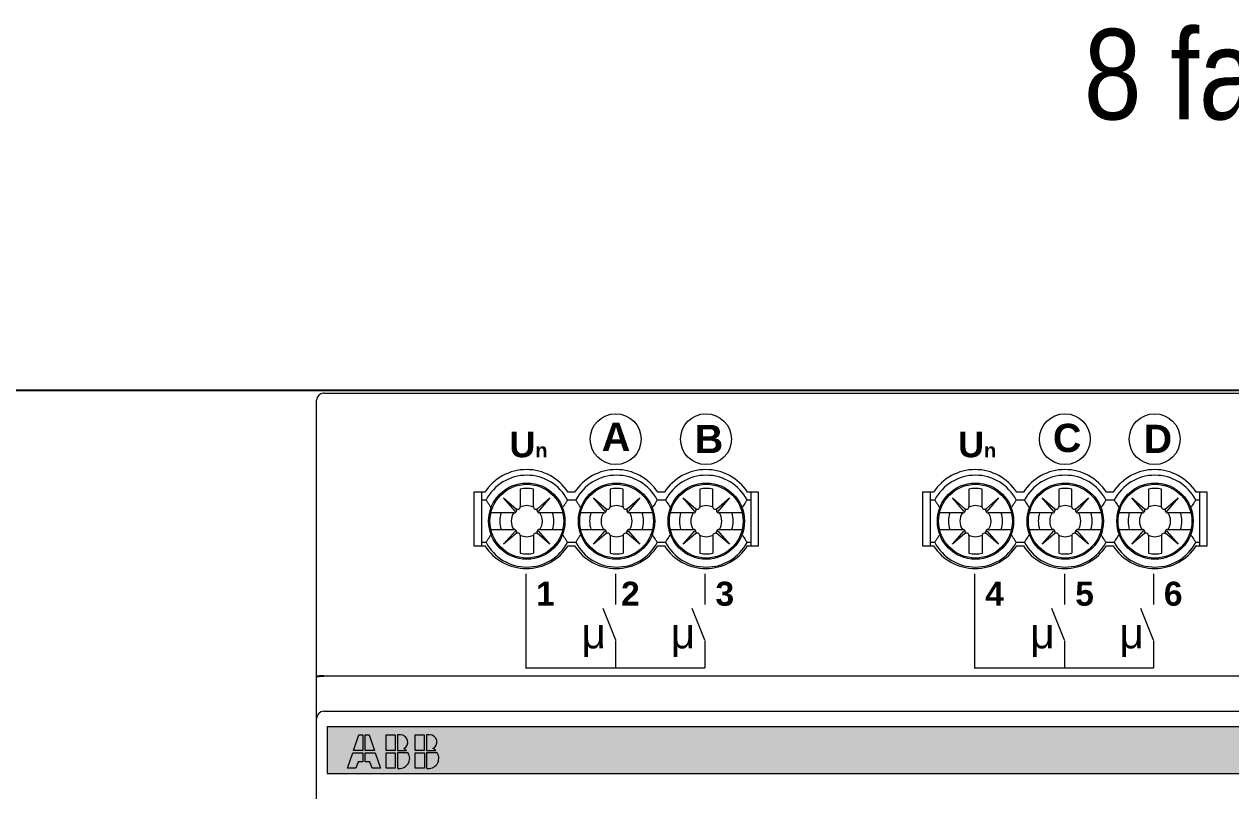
# Model space of a CAD drawing. Header units: millimetres. Extents: x -242231 to 419123, y -2399 to 525285.
# Drawn here: x -23313 to -21401, y 100876 to 102090 of the extents above; entities that cross this region are included whole.
import ezdxf

# ---------------------------------------------------------------- set-up
doc = ezdxf.new("R2010")
doc.units = ezdxf.units.MM
doc.layers.add('F-Einlinumynd', color=254, linetype='Continuous')
doc.layers.add('R-lagnir', color=7, linetype='Continuous', lineweight=25)
doc.styles.add('Greinamerkingar', font='ARIALN.TTF')
doc.styles.get("Standard").update_dxf_attribs({"font": 'arial.ttf'})

# ---------------------------------------------------------------- blocks, each defined once
blk = doc.blocks.new('ABB f@h SA-M-8.8.1 Rofaliði 6A + 8 binary')
h = blk.add_hatch(color=1)
h.dxf.hatch_style = 1
h.paths.add_polyline_path([(143.252, 35.601), (143.252, 38.9), (0.752, 38.9), (0.752, 35.601)])
h = blk.add_hatch(color=256)
h.dxf.hatch_style = 1
h.paths.add_polyline_path([(2.602, 37.226), (3.275, 37.226), (3.275, 38.329), (2.979, 38.329)])
h.paths.add_polyline_path([(3.429, 37.226), (4.102, 37.226), (3.725, 38.329), (3.429, 38.329)])
h.paths.add_polyline_path([(3.433, 37.066), (3.429, 36.432), (3.764, 36.432), (3.933, 35.976), (4.517, 35.976), (4.144, 37.067)])
h.paths.add_polyline_path([(3.271, 37.071), (2.561, 37.071), (2.186, 35.976), (2.771, 35.976), (2.94, 36.432), (3.275, 36.432)])
h = blk.add_hatch(color=256)
h.dxf.hatch_style = 1
h.paths.add_polyline_path([(5.563, 37.225), (5.563, 38.33), (4.922, 38.33), (4.922, 37.225)])
h.paths.add_polyline_path([(5.721, 37.229), (6.368, 37.226, 0.073983), (6.17, 37.362, 0.788319), (5.94, 38.334), (5.717, 38.336)])
h.paths.add_polyline_path([(5.721, 35.963, 0.670092), (6.465, 37.071), (5.721, 37.071)])
h.paths.add_polyline_path([(5.567, 37.071), (4.926, 37.071), (4.926, 35.967), (5.567, 35.967)])
h = blk.add_hatch(color=256)
h.dxf.hatch_style = 1
h.paths.add_polyline_path([(6.98, 37.225), (7.621, 37.225), (7.621, 38.33), (6.98, 38.33)])
h.paths.add_polyline_path([(7.779, 37.229), (8.426, 37.226, 0.073983), (8.228, 37.362, 0.788319), (7.998, 38.334), (7.775, 38.336)])
h.paths.add_polyline_path([(7.779, 35.963, 0.670092), (8.523, 37.071), (7.779, 37.071)])
h.paths.add_polyline_path([(7.625, 37.071), (6.984, 37.071), (6.984, 35.967), (7.625, 35.967)])
at = {"color": 7, "linetype": 'Continuous', "lineweight": 0}
for p, q in [((0.5, 62.5), (143.5, 62.5)), ((0, -27), (0, 62)), ((14.412, 55.721), (14.412, 54.472)), ((15.339, 54.472), (15.339, 55.721)), ((20.762, 55.721), (20.762, 54.472)), ((21.689, 54.472), (21.689, 55.721)), ((27.112, 55.721), (27.112, 54.472)), ((28.039, 54.472), (28.039, 55.721)), ((46.162, 55.721), (46.162, 54.472)), ((47.089, 54.472), (47.089, 55.721)), ((52.512, 55.721), (52.512, 54.472)), ((53.439, 54.472), (53.439, 55.721)), ((58.862, 55.721), (58.862, 54.472)), ((59.789, 54.472), (59.789, 55.721)), ((11.13, 55.5), (11.13, 51.7)), ((11.911, 55.5), (11.13, 55.5)), ((11.7, 51.7), (11.7, 55.5)), ((11.7, 54.95), (11.992, 54.95)), ((14.064, 54.134), (13.236, 55.089)), ((13.236, 55.089), (14.129, 54.315)), ((15.622, 54.316), (16.514, 55.089)), ((16.514, 55.089), (15.686, 54.134)), ((17.758, 54.95), (18.342, 54.95)), ((18.261, 55.5), (17.789, 55.5)), ((20.414, 54.134), (19.586, 55.089)), ((19.586, 55.089), (20.479, 54.315)), ((21.972, 54.316), (22.864, 55.089)), ((22.864, 55.089), (22.036, 54.134)), ((24.108, 54.95), (24.692, 54.95)), ((24.611, 55.5), (24.139, 55.5)), ((26.764, 54.134), (25.936, 55.089)), ((25.936, 55.089), (26.829, 54.315)), ((28.322, 54.316), (29.214, 55.089)), ((29.214, 55.089), (28.386, 54.134)), ((30.458, 54.95), (30.75, 54.95)), ((31.27, 55.5), (30.489, 55.5)), ((30.75, 51.7), (30.75, 55.5)), ((31.27, 51.7), (31.27, 55.5)), ((42.88, 55.5), (42.88, 51.7)), ((43.661, 55.5), (42.88, 55.5)), ((43.45, 51.7), (43.45, 55.5)), ((43.45, 54.95), (43.742, 54.95)), ((45.814, 54.134), (44.986, 55.089)), ((44.986, 55.089), (45.879, 54.315)), ((47.372, 54.316), (48.264, 55.089)), ((48.264, 55.089), (47.436, 54.134)), ((49.508, 54.95), (50.092, 54.95)), ((50.011, 55.5), (49.539, 55.5)), ((52.164, 54.134), (51.336, 55.089)), ((51.336, 55.089), (52.229, 54.315)), ((53.722, 54.316), (54.614, 55.089)), ((54.614, 55.089), (53.786, 54.134)), ((55.858, 54.95), (56.442, 54.95)), ((56.361, 55.5), (55.889, 55.5)), ((58.514, 54.134), (57.686, 55.089)), ((57.686, 55.089), (58.579, 54.315)), ((60.072, 54.316), (60.964, 55.089)), ((60.964, 55.089), (60.136, 54.134)), ((62.208, 54.95), (62.5, 54.95)), ((63.02, 55.5), (62.239, 55.5)), ((62.5, 51.7), (62.5, 55.5)), ((63.02, 51.7), (63.02, 55.5)), ((13.98, 54.035), (12.331, 54.035)), ((14.159, 54.229), (14.064, 54.134)), ((15.686, 54.134), (15.592, 54.229)), ((17.419, 54.035), (15.771, 54.035)), ((20.33, 54.035), (18.681, 54.035)), ((20.509, 54.229), (20.414, 54.134)), ((22.036, 54.134), (21.942, 54.229)), ((23.769, 54.035), (22.121, 54.035)), ((26.68, 54.035), (25.031, 54.035)), ((26.859, 54.229), (26.764, 54.134)), ((28.386, 54.134), (28.292, 54.229)), ((30.119, 54.035), (28.471, 54.035)), ((45.73, 54.035), (44.081, 54.035)), ((45.909, 54.229), (45.814, 54.134)), ((47.436, 54.134), (47.342, 54.229)), ((49.169, 54.035), (47.521, 54.035)), ((52.08, 54.035), (50.431, 54.035)), ((52.259, 54.229), (52.164, 54.134)), ((53.786, 54.134), (53.692, 54.229)), ((55.519, 54.035), (53.871, 54.035)), ((58.43, 54.035), (56.781, 54.035)), ((58.609, 54.229), (58.514, 54.134)), ((60.136, 54.134), (60.042, 54.229)), ((61.869, 54.035), (60.221, 54.035)), ((12.331, 52.865), (13.98, 52.865)), ((13.236, 51.811), (14.064, 52.766)), ((14.129, 52.585), (13.236, 51.811)), ((14.064, 52.766), (14.159, 52.671)), ((14.412, 52.428), (14.412, 51.179)), ((15.339, 52.422), (15.339, 51.179)), ((15.586, 52.665), (15.686, 52.766)), ((16.514, 51.811), (15.608, 52.597)), ((15.686, 52.766), (16.514, 51.811)), ((15.764, 52.865), (17.419, 52.865)), ((18.681, 52.865), (20.33, 52.865)), ((19.586, 51.811), (20.414, 52.766)), ((20.479, 52.585), (19.586, 51.811)), ((20.414, 52.766), (20.509, 52.671)), ((20.762, 52.428), (20.762, 51.179)), ((21.689, 52.422), (21.689, 51.179)), ((21.936, 52.665), (22.036, 52.766)), ((22.864, 51.811), (21.958, 52.597)), ((22.036, 52.766), (22.864, 51.811)), ((22.114, 52.865), (23.769, 52.865)), ((25.031, 52.865), (26.68, 52.865)), ((25.936, 51.811), (26.764, 52.766)), ((26.829, 52.585), (25.936, 51.811)), ((26.764, 52.766), (26.859, 52.671)), ((27.112, 52.428), (27.112, 51.179)), ((28.039, 52.422), (28.039, 51.179)), ((28.286, 52.665), (28.386, 52.766)), ((29.214, 51.811), (28.308, 52.597)), ((28.386, 52.766), (29.214, 51.811)), ((28.464, 52.865), (30.119, 52.865)), ((44.081, 52.865), (45.73, 52.865)), ((44.986, 51.811), (45.814, 52.766)), ((45.879, 52.585), (44.986, 51.811)), ((45.814, 52.766), (45.909, 52.671)), ((46.162, 52.428), (46.162, 51.179)), ((47.089, 52.422), (47.089, 51.179)), ((47.336, 52.665), (47.436, 52.766)), ((48.264, 51.811), (47.358, 52.597)), ((47.436, 52.766), (48.264, 51.811)), ((47.514, 52.865), (49.169, 52.865)), ((50.431, 52.865), (52.08, 52.865)), ((51.336, 51.811), (52.164, 52.766)), ((52.229, 52.585), (51.336, 51.811)), ((52.164, 52.766), (52.259, 52.671)), ((52.512, 52.428), (52.512, 51.179)), ((53.439, 52.422), (53.439, 51.179)), ((53.686, 52.665), (53.786, 52.766)), ((54.614, 51.811), (53.708, 52.597)), ((53.786, 52.766), (54.614, 51.811)), ((53.864, 52.865), (55.519, 52.865)), ((56.781, 52.865), (58.43, 52.865)), ((57.686, 51.811), (58.514, 52.766)), ((58.579, 52.585), (57.686, 51.811)), ((58.514, 52.766), (58.609, 52.671)), ((58.862, 52.428), (58.862, 51.179)), ((59.789, 52.422), (59.789, 51.179)), ((60.036, 52.665), (60.136, 52.766)), ((60.964, 51.811), (60.058, 52.597)), ((60.136, 52.766), (60.964, 51.811)), ((60.214, 52.865), (61.869, 52.865)), ((11.13, 51.7), (11.911, 51.7)), ((11.992, 51.95), (11.7, 51.95)), ((18.342, 51.95), (17.758, 51.95)), ((17.789, 51.7), (18.261, 51.7)), ((24.692, 51.95), (24.108, 51.95)), ((24.139, 51.7), (24.611, 51.7)), ((30.75, 51.95), (30.458, 51.95)), ((30.489, 51.7), (31.27, 51.7)), ((42.88, 51.7), (43.661, 51.7)), ((43.742, 51.95), (43.45, 51.95)), ((50.092, 51.95), (49.508, 51.95)), ((49.539, 51.7), (50.011, 51.7)), ((56.442, 51.95), (55.858, 51.95)), ((55.889, 51.7), (56.361, 51.7)), ((62.5, 51.95), (62.208, 51.95)), ((62.239, 51.7), (63.02, 51.7)), ((14.81, 49.714), (14.81, 43.076)), ((21.162, 49.714), (21.162, 47.559)), ((27.462, 49.714), (27.462, 47.559)), ((46.56, 49.714), (46.56, 43.076)), ((52.912, 49.714), (52.912, 47.559)), ((59.212, 49.714), (59.212, 47.559)), ((21.163, 45.035), (20.282, 47.279)), ((27.463, 45.035), (26.582, 47.279)), ((52.913, 45.035), (52.032, 47.279)), ((59.213, 45.035), (58.332, 47.279)), ((21.162, 45.014), (21.162, 43.076)), ((27.462, 45.014), (27.462, 43.076)), ((52.912, 45.014), (52.912, 43.076)), ((59.212, 45.014), (59.212, 43.076)), ((14.783, 43.076), (27.467, 43.076)), ((46.533, 43.076), (59.217, 43.076)), ((0.5, 42.5), (143.5, 42.5)), ((0.5, 40), (143.5, 40)), ((0.752, 38.9), (0.752, 35.601)), ((143.252, 38.9), (0.752, 38.9)), ((0.752, 35.601), (143.252, 35.601))]:
    blk.add_line(p, q, dxfattribs=at)
at = {"lineweight": 0}
for points in [[(3.275, 38.329), (3.275, 37.226), (2.602, 37.226), (2.979, 38.329), (3.275, 38.329)], [(3.429, 38.329), (3.725, 38.329), (4.102, 37.226), (3.429, 37.226), (3.429, 38.329)], [(5.942, 38.334), (5.717, 38.336), (5.721, 37.229), (6.369, 37.226)], [(7.999, 38.334), (7.775, 38.336), (7.779, 37.229), (8.427, 37.226)], [(2.561, 37.071), (3.271, 37.071), (3.275, 36.432), (2.94, 36.432), (2.771, 35.976), (2.186, 35.976), (2.561, 37.071)], [(3.433, 37.066), (4.144, 37.067), (4.517, 35.976), (3.933, 35.976), (3.764, 36.432), (3.429, 36.432), (3.433, 37.066)], [(6.471, 37.071), (5.721, 37.071), (5.721, 35.965)], [(8.529, 37.071), (7.779, 37.071), (7.779, 35.965)]]:
    blk.add_lwpolyline(points, dxfattribs=at)
for points in [[(4.922, 38.33), (5.563, 38.33), (5.563, 37.225), (4.922, 37.225)], [(6.98, 38.33), (7.621, 38.33), (7.621, 37.225), (6.98, 37.225)], [(4.926, 37.071), (5.567, 37.071), (5.567, 35.967), (4.926, 35.967)], [(6.984, 37.071), (7.625, 37.071), (7.625, 35.967), (6.984, 35.967)]]:
    blk.add_lwpolyline(points, close=True, dxfattribs=at)
for centre, radius in [((21.167, 59.248), 1.798), ((27.55, 59.248), 1.798), ((52.95, 59.248), 1.798), ((59.3, 59.248), 1.798), ((14.875, 53.45), 2.7), ((14.875, 53.45), 2.61), ((21.225, 53.45), 2.7), ((21.225, 53.45), 2.61), ((27.575, 53.45), 2.7), ((27.575, 53.45), 2.61), ((46.625, 53.45), 2.7), ((46.625, 53.45), 2.61), ((52.975, 53.45), 2.7), ((52.975, 53.45), 2.61), ((59.325, 53.45), 2.7), ((59.325, 53.45), 2.61)]:
    blk.add_circle(centre, radius, dxfattribs=at)
at = {"color": 7, "linetype": 'Continuous', "lineweight": 0}
for centre, radius, start, end in [((0.5, 62), 0.5, 90, 180), ((0.5, 62), 0.5, 90, 96.67445), ((0.5, 62), 0.5, 173.32554, 180), ((14.85, 53.6), 3.5, 32.87835, 147.12165), ((14.875, 53.45), 3.25, 27.48643, 152.51357), ((21.2, 53.6), 3.5, 32.87835, 147.12165), ((21.225, 53.45), 3.25, 27.48643, 152.51357), ((27.55, 53.6), 3.5, 32.87835, 147.12165), ((27.575, 53.45), 3.25, 27.48643, 152.51357), ((46.6, 53.6), 3.5, 32.87835, 147.12165), ((46.625, 53.45), 3.25, 27.48643, 152.51357), ((52.95, 53.6), 3.5, 32.87835, 147.12165), ((52.975, 53.45), 3.25, 27.48643, 152.51357), ((59.3, 53.6), 3.5, 32.87835, 147.12165), ((59.325, 53.45), 3.25, 27.48643, 152.51357), ((14.875, 53.45), 2.317, 78.46304, 101.53696), ((21.225, 53.45), 2.317, 78.46304, 101.53696), ((27.575, 53.45), 2.317, 78.46304, 101.53696), ((46.625, 53.45), 2.317, 78.46304, 101.53696), ((52.975, 53.45), 2.317, 78.46304, 101.53696), ((59.325, 53.45), 2.317, 78.46304, 101.53696), ((14.875, 53.45), 1.907, 162.13907, 197.86093), ((14.875, 53.45), 1.098, 147.80605, 212.19395), ((13.98, 54.215), 0.18, 270, 45.573), ((14.232, 54.472), 0.18, 225.573, 0), ((14.875, 53.45), 1.098, 65.03079, 114.96921), ((15.519, 54.472), 0.18, 180, 314.56131), ((15.771, 54.215), 0.18, 134.56131, 270), ((14.875, 53.45), 1.098, 0, 32.19395), ((14.875, 53.45), 1.907, 342.13907, 17.86093), ((21.225, 53.45), 1.907, 162.13907, 197.86093), ((21.225, 53.45), 1.098, 147.80605, 212.19395), ((20.33, 54.215), 0.18, 270, 45.573), ((20.582, 54.472), 0.18, 225.573, 0), ((21.225, 53.45), 1.098, 65.03079, 114.96921), ((21.869, 54.472), 0.18, 180, 314.56131), ((22.121, 54.215), 0.18, 134.56131, 270), ((21.225, 53.45), 1.098, 0, 32.19395), ((21.225, 53.45), 1.907, 342.13907, 17.86093), ((27.575, 53.45), 1.907, 162.13907, 197.86093), ((27.575, 53.45), 1.098, 147.80605, 212.19395), ((26.68, 54.215), 0.18, 270, 45.573), ((26.932, 54.472), 0.18, 225.573, 0), ((27.575, 53.45), 1.098, 65.03079, 114.96921), ((28.219, 54.472), 0.18, 180, 314.56131), ((28.471, 54.215), 0.18, 134.56131, 270), ((27.575, 53.45), 1.098, 0, 32.19395), ((27.575, 53.45), 1.907, 342.13907, 17.86093), ((46.625, 53.45), 1.907, 162.13907, 197.86093), ((46.625, 53.45), 1.098, 147.80605, 212.19395), ((45.73, 54.215), 0.18, 270, 45.573), ((45.982, 54.472), 0.18, 225.573, 0), ((46.625, 53.45), 1.098, 65.03079, 114.96921), ((47.269, 54.472), 0.18, 180, 314.56131), ((47.521, 54.215), 0.18, 134.56131, 270), ((46.625, 53.45), 1.098, 0, 32.19395), ((46.625, 53.45), 1.907, 342.13907, 17.86093), ((52.975, 53.45), 1.907, 162.13907, 197.86093), ((52.975, 53.45), 1.098, 147.80605, 212.19395), ((52.08, 54.215), 0.18, 270, 45.573), ((52.332, 54.472), 0.18, 225.573, 0), ((52.975, 53.45), 1.098, 65.03079, 114.96921), ((53.619, 54.472), 0.18, 180, 314.56131), ((53.871, 54.215), 0.18, 134.56131, 270), ((52.975, 53.45), 1.098, 0, 32.19395), ((52.975, 53.45), 1.907, 342.13907, 17.86093), ((59.325, 53.45), 1.907, 162.13907, 197.86093), ((59.325, 53.45), 1.098, 147.80605, 212.19395), ((58.43, 54.215), 0.18, 270, 45.573), ((58.682, 54.472), 0.18, 225.573, 0), ((59.325, 53.45), 1.098, 65.03079, 114.96921), ((59.969, 54.472), 0.18, 180, 314.56131), ((60.221, 54.215), 0.18, 134.56131, 270), ((59.325, 53.45), 1.098, 0, 32.19395), ((59.325, 53.45), 1.907, 342.13907, 17.86093), ((14.875, 53.45), 1.098, 327.80605, 0), ((21.225, 53.45), 1.098, 327.80605, 0), ((27.575, 53.45), 1.098, 327.80605, 0), ((46.625, 53.45), 1.098, 327.80605, 0), ((52.975, 53.45), 1.098, 327.80605, 0), ((59.325, 53.45), 1.098, 327.80605, 0), ((13.98, 52.685), 0.18, 314.427, 90), ((14.232, 52.428), 0.18, 0, 134.427), ((14.875, 53.45), 1.098, 245.03079, 294.96921), ((15.519, 52.422), 0.18, 46.91795, 180), ((15.764, 52.685), 0.18, 90, 226.91795), ((20.33, 52.685), 0.18, 314.427, 90), ((20.582, 52.428), 0.18, 0, 134.427), ((21.225, 53.45), 1.098, 245.03079, 294.96921), ((21.869, 52.422), 0.18, 46.91795, 180), ((22.114, 52.685), 0.18, 90, 226.91795), ((26.68, 52.685), 0.18, 314.427, 90), ((26.932, 52.428), 0.18, 0, 134.427), ((27.575, 53.45), 1.098, 245.03079, 294.96921), ((28.219, 52.422), 0.18, 46.91795, 180), ((28.464, 52.685), 0.18, 90, 226.91795), ((45.73, 52.685), 0.18, 314.427, 90), ((45.982, 52.428), 0.18, 0, 134.427), ((46.625, 53.45), 1.098, 245.03079, 294.96921), ((47.269, 52.422), 0.18, 46.91795, 180), ((47.514, 52.685), 0.18, 90, 226.91795), ((52.08, 52.685), 0.18, 314.427, 90), ((52.332, 52.428), 0.18, 0, 134.427), ((52.975, 53.45), 1.098, 245.03079, 294.96921), ((53.619, 52.422), 0.18, 46.91795, 180), ((53.864, 52.685), 0.18, 90, 226.91795), ((58.43, 52.685), 0.18, 314.427, 90), ((58.682, 52.428), 0.18, 0, 134.427), ((59.325, 53.45), 1.098, 245.03079, 294.96921), ((59.969, 52.422), 0.18, 46.91795, 180), ((60.214, 52.685), 0.18, 90, 226.91795), ((14.85, 53.6), 3.5, 212.87835, 327.12165), ((14.875, 53.45), 3.25, 207.48643, 332.51357), ((21.2, 53.6), 3.5, 212.87835, 327.12165), ((21.225, 53.45), 3.25, 207.48643, 332.51357), ((27.55, 53.6), 3.5, 212.87835, 327.12165), ((27.575, 53.45), 3.25, 207.48643, 332.51357), ((46.6, 53.6), 3.5, 212.87835, 327.12165), ((46.625, 53.45), 3.25, 207.48643, 332.51357), ((52.95, 53.6), 3.5, 212.87835, 327.12165), ((52.975, 53.45), 3.25, 207.48643, 332.51357), ((59.3, 53.6), 3.5, 212.87835, 327.12165), ((59.325, 53.45), 3.25, 207.48643, 332.51357), ((14.875, 53.45), 2.317, 258.46304, 281.53696), ((21.225, 53.45), 2.317, 258.46304, 281.53696), ((27.575, 53.45), 2.317, 258.46304, 281.53696), ((46.625, 53.45), 2.317, 258.46304, 281.53696), ((52.975, 53.45), 2.317, 258.46304, 281.53696), ((59.325, 53.45), 2.317, 258.46304, 281.53696), ((0.5, 39.5), 0.5, 90, 180)]:
    blk.add_arc(centre, radius, start, end, dxfattribs=at)
at = {"lineweight": 0}
for centre, radius, start, end in [((5.938, 37.821), 0.514, 296.76892, 89.62665), ((7.996, 37.821), 0.514, 296.76892, 89.62665), ((5.865, 36.67), 0.722, 258.05485, 33.78089), ((5.813, 36.629), 0.815, 47.09714, 64.06976), ((7.923, 36.67), 0.722, 258.05485, 33.78089), ((7.871, 36.629), 0.815, 47.09714, 64.06976)]:
    blk.add_arc(centre, radius, start, end, dxfattribs=at)
at = {"color": 7, "linetype": 'Continuous', "lineweight": 0}
for points, knots in [([(11.992, 54.95), (12.025, 54.895), (12.129, 54.727), (12.238, 54.561), (12.313, 54.45)], [0, 0, 0, 0, 0.322422, 1, 1, 1, 1]), ([(17.758, 54.95), (17.725, 54.895), (17.621, 54.727), (17.512, 54.561), (17.437, 54.45)], [0, 0, 0, 0, 0.322423, 1, 1, 1, 1]), ([(18.663, 54.45), (18.588, 54.561), (18.479, 54.727), (18.375, 54.895), (18.342, 54.95)], [0, 0, 0, 0, 0.677576, 1, 1, 1, 1]), ([(24.108, 54.95), (24.075, 54.895), (23.971, 54.727), (23.862, 54.561), (23.787, 54.45)], [0, 0, 0, 0, 0.322423, 1, 1, 1, 1]), ([(24.692, 54.95), (24.725, 54.895), (24.829, 54.727), (24.938, 54.561), (25.013, 54.45)], [0, 0, 0, 0, 0.322422, 1, 1, 1, 1]), ([(30.458, 54.95), (30.425, 54.895), (30.321, 54.727), (30.212, 54.561), (30.137, 54.45)], [0, 0, 0, 0, 0.322423, 1, 1, 1, 1]), ([(43.742, 54.95), (43.775, 54.895), (43.879, 54.727), (43.988, 54.561), (44.063, 54.45)], [0, 0, 0, 0, 0.322422, 1, 1, 1, 1]), ([(49.508, 54.95), (49.475, 54.895), (49.371, 54.727), (49.262, 54.561), (49.187, 54.45)], [0, 0, 0, 0, 0.322423, 1, 1, 1, 1]), ([(50.413, 54.45), (50.338, 54.561), (50.229, 54.727), (50.125, 54.895), (50.092, 54.95)], [0, 0, 0, 0, 0.677576, 1, 1, 1, 1]), ([(55.858, 54.95), (55.825, 54.895), (55.721, 54.727), (55.612, 54.561), (55.537, 54.45)], [0, 0, 0, 0, 0.322423, 1, 1, 1, 1]), ([(56.442, 54.95), (56.475, 54.895), (56.579, 54.727), (56.688, 54.561), (56.763, 54.45)], [0, 0, 0, 0, 0.322422, 1, 1, 1, 1]), ([(62.208, 54.95), (62.175, 54.895), (62.071, 54.727), (61.962, 54.561), (61.887, 54.45)], [0, 0, 0, 0, 0.322423, 1, 1, 1, 1]), ([(11.992, 51.95), (12.025, 52.005), (12.129, 52.173), (12.238, 52.339), (12.313, 52.45)], [0, 0, 0, 0, 0.322423, 1, 1, 1, 1]), ([(17.758, 51.95), (17.725, 52.005), (17.621, 52.173), (17.512, 52.339), (17.437, 52.45)], [0, 0, 0, 0, 0.322422, 1, 1, 1, 1]), ([(18.342, 51.95), (18.375, 52.005), (18.479, 52.173), (18.588, 52.339), (18.663, 52.45)], [0, 0, 0, 0, 0.322423, 1, 1, 1, 1]), ([(24.108, 51.95), (24.075, 52.005), (23.971, 52.173), (23.862, 52.339), (23.787, 52.45)], [0, 0, 0, 0, 0.322422, 1, 1, 1, 1]), ([(24.692, 51.95), (24.725, 52.005), (24.829, 52.173), (24.938, 52.339), (25.013, 52.45)], [0, 0, 0, 0, 0.322423, 1, 1, 1, 1]), ([(30.137, 52.45), (30.212, 52.339), (30.321, 52.173), (30.425, 52.005), (30.458, 51.95)], [0, 0, 0, 0, 0.677576, 1, 1, 1, 1]), ([(43.742, 51.95), (43.775, 52.005), (43.879, 52.173), (43.988, 52.339), (44.063, 52.45)], [0, 0, 0, 0, 0.322423, 1, 1, 1, 1]), ([(49.508, 51.95), (49.475, 52.005), (49.371, 52.173), (49.262, 52.339), (49.187, 52.45)], [0, 0, 0, 0, 0.322422, 1, 1, 1, 1]), ([(50.092, 51.95), (50.125, 52.005), (50.229, 52.173), (50.338, 52.339), (50.413, 52.45)], [0, 0, 0, 0, 0.322423, 1, 1, 1, 1]), ([(55.858, 51.95), (55.825, 52.005), (55.721, 52.173), (55.612, 52.339), (55.537, 52.45)], [0, 0, 0, 0, 0.322422, 1, 1, 1, 1]), ([(56.442, 51.95), (56.475, 52.005), (56.579, 52.173), (56.688, 52.339), (56.763, 52.45)], [0, 0, 0, 0, 0.322423, 1, 1, 1, 1]), ([(61.887, 52.45), (61.962, 52.339), (62.071, 52.173), (62.175, 52.005), (62.208, 51.95)], [0, 0, 0, 0, 0.677576, 1, 1, 1, 1])]:
    blk.add_open_spline(points, degree=3, knots=knots, dxfattribs=at)
at = {"color": 7, "linetype": 'Continuous'}
blk.add_open_spline([(0, 42.483), (0, 42.483), (0.001, 42.484), (0.004, 42.485), (0.011, 42.486), (0.023, 42.488), (0.04, 42.489), (0.06, 42.491), (0.086, 42.492), (0.115, 42.494), (0.148, 42.495), (0.184, 42.496), (0.238, 42.497), (0.311, 42.499), (0.404, 42.5), (0.467, 42.5), (0.5, 42.5)], degree=3, knots=[0, 0, 0, 0, 0.002088, 0.006071, 0.020819, 0.044822, 0.077942, 0.119892, 0.170286, 0.228649, 0.294426, 0.366988, 0.445642, 0.61815, 0.805333, 1, 1, 1, 1], dxfattribs=at)
at = {"attachment_point": 1}
for s, insert, char_height, width in [('{\\fArial|b1|i0|c0|p34;U\\H0.54918x;n}', (13.644, 59.791), 1.8209, 35.21839), ('{\\fArial|b1|i0|c0|p34;A}', (20.178, 60.423), 2, 4.63952), ('{\\fArial|b1|i0|c0|p34;B}', (26.76, 60.261), 2, 4.63952), ('{\\fArial|b1|i0|c0|p34;U\\H0.54918x;n}', (45.394, 59.791), 1.8209, 35.21839), ('{\\fArial|b1|i0|c0|p34;C}', (52.103, 60.339), 2, 4.63952), ('{\\fArial|b1|i0|c0|p34;D}', (58.523, 60.273), 2, 4.63952), ('{\\fArial|b1|i0|c0|p34;1}', (15.532, 49.169), 1.7, 4.63952), ('{\\fArial|b1|i0|c0|p34;2}', (21.542, 49.169), 1.7, 4.63952), ('{\\fArial|b1|i0|c0|p34;3}', (28.225, 49.169), 1.7, 4.63952), ('{\\fArial|b1|i0|c0|p34;4}', (47.318, 49.169), 1.7, 4.63952), ('{\\fArial|b1|i0|c0|p34;5}', (53.681, 49.169), 1.7, 4.63952), ('{\\fArial|b1|i0|c0|p34;6}', (59.953, 49.169), 1.7, 4.63952), ('{\\H1.08333x;μ}', (18.74, 46.615), 2, 4.63952), ('{\\H1.08333x;μ}', (25.051, 46.615), 2, 4.63952), ('{\\H1.08333x;μ}', (50.49, 46.615), 2, 4.63952), ('{\\H1.08333x;μ}', (56.801, 46.615), 2, 4.63952)]:
    blk.add_mtext(s, dxfattribs=dict(at, insert=insert, char_height=char_height, width=width))

msp = doc.modelspace()

# ---------------------------------------------------------------- linework, layer by layer
at = {"layer": 'R-lagnir', "color": 85, "true_color": 0x58ba48}
msp.add_line((-45072.415, 101509.892), (1191.003, 101509.892), dxfattribs=at)

# ---------------------------------------------------------------- block references
at = {"xscale": 22.38397724011578, "yscale": 22.38397724011578, "zscale": 22.38397724011578}
msp.add_blockref('ABB f@h SA-M-8.8.1 Rofaliði 6A + 8 binary', (-22849.38, 100106.231), dxfattribs=at)

# ---------------------------------------------------------------- texts
at = {"layer": 'F-Einlinumynd', "style": 'Greinamerkingar'}
msp.add_text('8 faldur rofi', height=143.19928, dxfattribs=at).set_placement((-21634.05, 101938.902))

doc.saveas('drawing.dxf')
